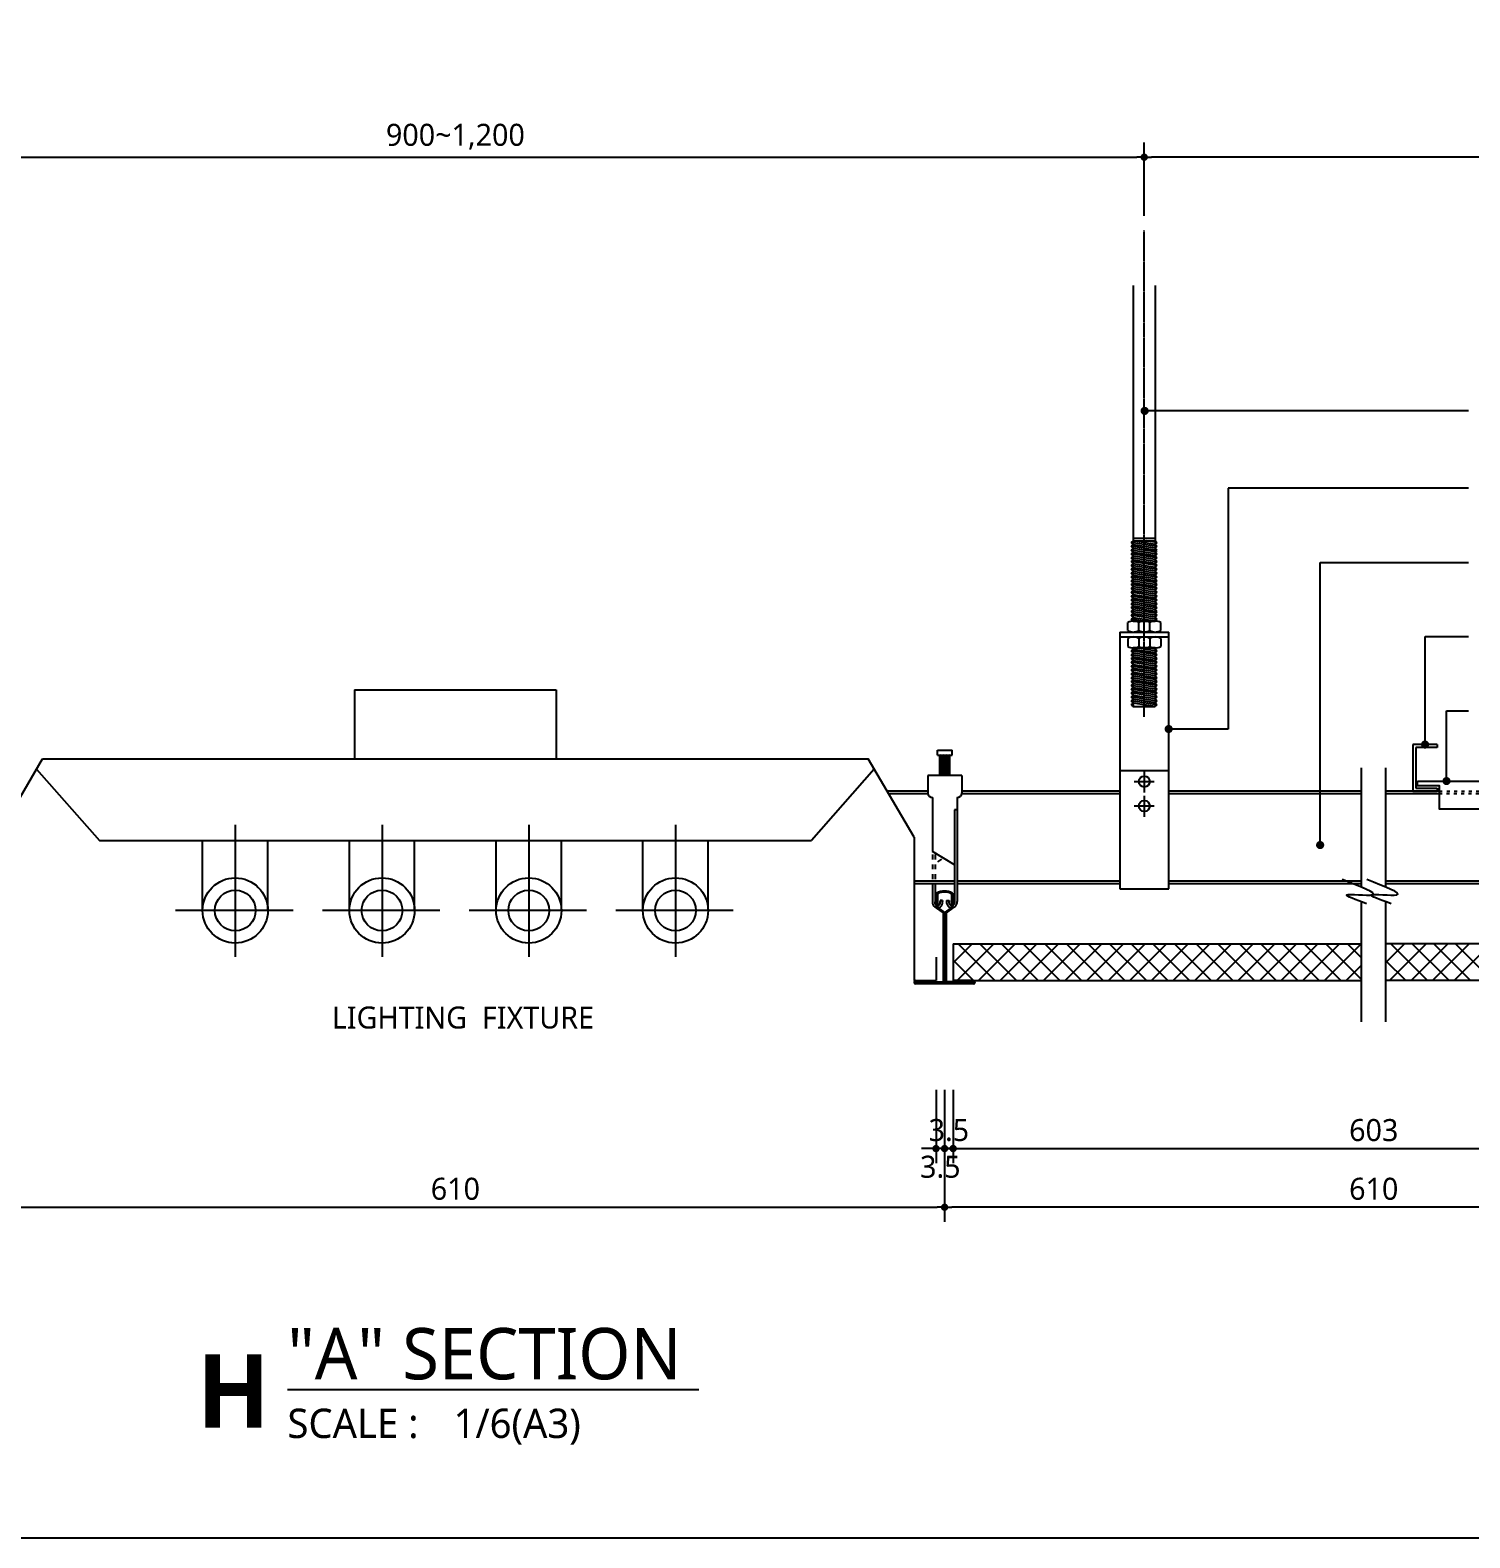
# Model space of a CAD drawing. Header units: millimetres. Extents: x 1394 to 74708, y 590 to 17190.
# Drawn here: x 9793 to 15679, y 630 to 6794 of the extents above; entities that cross this region are included whole.
import ezdxf
from ezdxf.enums import TextEntityAlignment as Align

# ---------------------------------------------------------------- set-up
doc = ezdxf.new("R2010")
doc.units = ezdxf.units.MM
for name, pattern in [('ACAD_ISO03W100', [30, 12, -18]), ('CEN', [62, 60, -1, 0, -1]), ('CENTERX2', [101.6, 63.5, -12.7, 12.7, -12.7])]:
    doc.linetypes.add(name, pattern=pattern)
doc.layers.get('Defpoints').update_dxf_attribs({"color": 152})
for name, color, linetype in [('7', 7, 'Continuous'), ('A-DIM-N', 7, 'Continuous'), ('A-TXT-N', 3, 'Continuous'), ('AA-MKXS', 7, 'Continuous'), ('ANCHOR', 4, 'Continuous'), ('ANGLEMOLDING', 4, 'Continuous'), ('CARRING', 3, 'Continuous'), ('CEN', 1, 'CENTERX2'), ('CT-CLIP', 4, 'Continuous'), ('LIG2', 6, 'Continuous'), ('LIG3', 4, 'Continuous'), ('MINOR2', 2, 'Continuous'), ('MITONE', 6, 'Continuous'), ('MITONE2', 5, 'Continuous'), ('SYM', 7, 'Continuous'), ('T-BAR', 4, 'Continuous'), ('TEXT', 3, 'Continuous')]:
    doc.layers.add(name, color=color, linetype=linetype)
doc.styles.add('NH', font='malgun.ttf')
doc.styles.add('돋움체', font='malgun.ttf')
doc.styles.add('스타일1', font='malgun.ttf')
doc.styles.add('스타일2', font='malgunbd.ttf')
doc.dimstyles.new('DA(N)', dxfattribs={"dimtxt": 3, "dimasz": 1, "dimexe": 2, "dimexo": 2, "dimgap": 1, "dimtad": 1, "dimdec": 0, "dimdsep": 46, "dimlunit": 6, "dimtxsty": 'NH', "dimblk": 'DOT', "dimcen": 2.5, "dimdle": 1.5, "dimclrd": 256, "dimclre": 256, "dimclrt": 3, "dimadec": 0, "dimazin": 0, "dimtfac": 1, "dimtdec": 0, "dimtix": 1, "dimtmove": 2, "dimatfit": 3, "dimfxl": 2, "dimtvp": 1, "dimtolj": 1, "dimtzin": 0, "dimlwd": -1, "dimarcsym": 0})

# ---------------------------------------------------------------- blocks, each defined once
blk = doc.blocks.new('A$C34EC5378')
at = {"layer": 'CT-CLIP'}
blk.add_line((0, 2), (0, 0), dxfattribs=at)
blk = doc.blocks.new('A$C3ADE31FB')
at = {"layer": 'CT-CLIP'}
for p, q in [((4, 64.4), (10, 64.4)), ((4, 62.4), (4, 64.4)), ((4, 62.4), (10, 62.4)), ((5, 53.96), (5, 62.4)), ((9, 60.03), (5, 62.34)), ((9, 60.75), (6.14, 62.4)), ((9, 61.47), (7.39, 62.4)), ((9, 62.19), (8.64, 62.4)), ((9, 53.96), (9, 62.4)), ((10, 62.4), (10, 64.4)), ((9, 59.31), (5, 61.62)), ((9, 58.59), (5, 60.89)), ((9, 57.86), (5, 60.17)), ((9, 57.14), (5, 59.45)), ((9, 56.42), (5, 58.73)), ((9, 55.7), (5, 58.01)), ((9, 54.98), (5, 57.29)), ((9, 54.26), (5, 56.56)), ((8.26, 53.96), (5, 55.84)), ((0, 53.96), (0, 46.96)), ((14, 53.96), (0, 53.96)), ((7.01, 53.96), (5, 55.12)), ((5.76, 53.96), (5, 54.4)), ((14, 53.96), (14, 46.96)), ((2, 44.96), (2, 22.96)), ((12, 44.96), (12, 2.46)), ((11, 39.96), (11, 2.46)), ((12, 39.96), (11, 39.96)), ((11, 17.56), (2, 22.96)), ((2, 21.68), (2, 19.68)), ((3, 21.68), (3, 19.68)), ((2, 17.68), (2, 15.68)), ((2, 13.68), (2, 11.68)), ((3, 17.68), (3, 15.68)), ((3, 13.68), (3, 11.68)), ((2, 9.68), (2, 2.46)), ((3, 9.68), (3, 2.46)), ((6.06, 2.9), (5.06, 2.9)), ((5.06, 2.9), (5.06, 2.46)), ((6.06, 2.9), (6.06, 2.46)), ((6.06, 2.9), (6.06, 2.46)), ((7.76, 2.9), (8.76, 2.9)), ((7.76, 2.9), (7.76, 2.46)), ((7.76, 2.9), (7.76, 2.46)), ((8.76, 2.9), (8.76, 2.46))]:
    blk.add_line(p, q, dxfattribs=at)
for centre, radius, start, end in [((2, 46.96), 2, 180, 270), ((12, 46.96), 2, 270, 0), ((4.03, 2.03), 2.07, 168.11252, 11.88748), ((4.03, 2.06), 1.1, 158.87572, 21.12428), ((9.88, 2.11), 2.15, 170.63513, 9.36487), ((9.88, 2.13), 1.17, 163.56711, 16.43289)]:
    blk.add_arc(centre, radius, start, end, dxfattribs=at)
at = {"layer": 'CT-CLIP', "rotation": 300.9637565323085}
blk.add_blockref('A$C34EC5378', (3.97, 18.74), dxfattribs=at)
blk = doc.blocks.new('A$C645677BD')
at = {"layer": 'T-BAR'}
for p, q in [((9.25, 37.12), (9.25, 31.03)), ((15.75, 37.12), (15.75, 31.06)), ((9.25, 31.03), (11.9, 29.14)), ((9.65, 36.89), (9.65, 31.24)), ((9.65, 31.24), (12.3, 29.36)), ((15.35, 31.27), (12.7, 29.36)), ((15.75, 31.06), (13.1, 29.14)), ((15.35, 36.89), (15.35, 31.27)), ((11.9, 29.14), (11.9, 0.9)), ((12.3, 29.36), (12.3, 0.5)), ((12.7, 29.36), (12.7, 0.5)), ((13.1, 29.14), (13.1, 0.9)), ((0.7, 1.4), (8.8, 1.4)), ((0.7, 1), (8.8, 1)), ((0.7, 0.4), (24.3, 0.4)), ((1.5, 0.9), (11.9, 0.9)), ((1.5, 0.9), (1.5, 0.5)), ((1.5, 0.5), (12.3, 0.5)), ((23.5, 0.5), (12.7, 0.5)), ((23.5, 0.9), (13.1, 0.9)), ((24.3, 1.4), (16.2, 1.4)), ((24.3, 1), (16.2, 1)), ((23.5, 0.9), (23.5, 0.5)), ((24.3, 0), (0.7, 0))]:
    blk.add_line(p, q, dxfattribs=at)
for centre, radius, start, end in [((12.5, 31.53), 6.47, 59.85146, 120.14854), ((12.5, 31.53), 6.07, 62.00155, 117.99845), ((0.7, 0.7), 0.698, 90, 270), ((0.7, 0.7), 0.298, 90, 270), ((8.8, 1.2), 0.2, 270, 90), ((16.2, 1.2), 0.2, 90, 270), ((24.3, 0.7), 0.698, 270, 90), ((24.3, 0.7), 0.298, 270, 90)]:
    blk.add_arc(centre, radius, start, end, dxfattribs=at)
blk = doc.blocks.new('A$C147C7DAB')
at = {"layer": 'MINOR2'}
for p, q in [((10, 19), (0, 19)), ((0, 19), (0, 0)), ((10, 19), (10, 17.8)), ((1.2, 17.8), (1.2, 1.2)), ((10, 17.8), (1.2, 17.8)), ((1.2, 1.2), (10, 1.2)), ((10, 1.2), (10, 0)), ((0, 0), (10, 0))]:
    blk.add_line(p, q, dxfattribs=at)
blk = doc.blocks.new('A$C5213554B')
at = {"layer": 'ANCHOR', "color": 1}
for p, q in [((1.75, 11.16), (1.65, 11.28)), ((1.75, 5.93), (1.65, 5.82)), ((0.15, 3.89), (0, 3.79)), ((1.75, 3.51), (0, 3.79)), ((0.15, 3.63), (0, 3.79)), ((0.15, 3.63), (0, 3.53)), ((1.75, 3.25), (0, 3.53)), ((0.15, 3.37), (0, 3.53)), ((0.15, 3.37), (0, 3.27)), ((1.75, 2.99), (0, 3.27)), ((0.15, 3.11), (0, 3.27)), ((0.15, 3.11), (0, 3.01)), ((0.15, 3.89), (0.05, 4)), ((1.65, 3.66), (0.15, 3.89)), ((1.65, 3.66), (0.15, 3.89)), ((1.65, 3.66), (0.15, 3.89)), ((1.65, 3.66), (0.15, 3.89)), ((1.65, 3.4), (0.15, 3.63)), ((1.65, 3.4), (0.15, 3.63)), ((1.65, 3.14), (0.15, 3.37)), ((1.65, 3.14), (0.15, 3.37)), ((1.65, 2.88), (0.15, 3.11)), ((1.65, 2.88), (0.15, 3.11)), ((1.75, 3.77), (0.4, 3.99)), ((1.65, 3.92), (1.22, 3.99)), ((1.71, 3.99), (1.65, 3.92)), ((1.75, 3.77), (1.65, 3.92)), ((1.75, 3.77), (1.65, 3.66)), ((1.75, 3.51), (1.65, 3.66)), ((1.75, 3.51), (1.65, 3.4)), ((1.75, 3.25), (1.65, 3.4)), ((1.75, 3.25), (1.65, 3.14)), ((1.75, 2.99), (1.65, 3.14)), ((1.75, 2.73), (0, 3.01)), ((0.15, 2.85), (0, 3.01)), ((0.15, 2.85), (0, 2.75)), ((1.75, 2.47), (0, 2.75)), ((0.15, 2.59), (0, 2.75)), ((0.15, 2.59), (0, 2.49)), ((1.75, 2.2), (0, 2.49)), ((0.15, 2.32), (0, 2.49)), ((0.15, 2.32), (0, 2.22)), ((1.75, 1.94), (0, 2.22)), ((0.15, 2.06), (0, 2.22)), ((0.15, 2.06), (0, 1.96)), ((1.65, 2.62), (0.15, 2.85)), ((1.65, 2.62), (0.15, 2.85)), ((1.65, 2.36), (0.15, 2.59)), ((1.65, 2.36), (0.15, 2.59)), ((1.65, 2.36), (0.15, 2.59)), ((1.65, 2.36), (0.15, 2.59)), ((1.65, 2.09), (0.15, 2.32)), ((1.65, 2.09), (0.15, 2.32)), ((1.65, 1.83), (0.15, 2.06)), ((1.65, 1.83), (0.15, 2.06)), ((1.75, 2.99), (1.65, 2.88)), ((1.75, 2.73), (1.65, 2.88)), ((1.75, 2.73), (1.65, 2.62)), ((1.75, 2.47), (1.65, 2.62)), ((1.75, 2.47), (1.65, 2.36)), ((1.75, 2.2), (1.65, 2.36)), ((1.75, 2.2), (1.65, 2.09)), ((1.75, 1.94), (1.65, 2.09)), ((1.75, 1.68), (0, 1.96)), ((0.15, 1.8), (0, 1.96)), ((0.15, 1.8), (0, 1.7)), ((1.75, 1.42), (0, 1.7)), ((0.15, 1.54), (0, 1.7)), ((0.15, 1.54), (0, 1.44)), ((1.75, 1.16), (0, 1.44)), ((0.15, 1.28), (0, 1.44)), ((0.15, 1.28), (0, 1.18)), ((0.15, 1.02), (0, 1.18)), ((1.75, 0.9), (0, 1.18)), ((1.65, 1.57), (0.15, 1.8)), ((1.65, 1.57), (0.15, 1.8)), ((1.65, 1.31), (0.15, 1.54)), ((1.65, 1.31), (0.15, 1.54)), ((1.65, 1.05), (0.15, 1.28)), ((1.65, 1.05), (0.15, 1.28)), ((1.65, 1.05), (0.15, 1.28)), ((1.65, 1.05), (0.15, 1.28)), ((1.75, 1.94), (1.65, 1.83)), ((1.75, 1.68), (1.65, 1.83)), ((1.75, 1.68), (1.65, 1.57)), ((1.75, 1.42), (1.65, 1.57)), ((1.75, 1.42), (1.65, 1.31)), ((1.75, 1.16), (1.65, 1.31)), ((1.75, 1.16), (1.65, 1.05)), ((1.75, 0.9), (1.65, 1.05)), ((0.15, 1.02), (0, 0.92)), ((0.15, 0.76), (0, 0.92)), ((1.75, 0.64), (0, 0.92)), ((0.15, 0.76), (0, 0.65)), ((0.15, 0.49), (0, 0.65)), ((1.75, 0.37), (0, 0.65)), ((0.15, 0.49), (0, 0.39)), ((0.15, 0.23), (0, 0.39)), ((1.75, 0.11), (0, 0.39)), ((0.15, 0.23), (0, 0.13)), ((0.12, 0), (0, 0.13)), ((1.65, 0.79), (0.15, 1.02)), ((1.65, 0.79), (0.15, 1.02)), ((1.65, 0.52), (0.15, 0.76)), ((1.65, 0.52), (0.15, 0.76)), ((1.65, 0.26), (0.15, 0.49)), ((1.65, 0.26), (0.15, 0.49)), ((1.65, 0), (0.15, 0.23)), ((1.65, 0), (0.15, 0.23)), ((1.75, 0.9), (1.65, 0.79)), ((1.75, 0.64), (1.65, 0.79)), ((1.75, 0.64), (1.65, 0.52)), ((1.75, 0.37), (1.65, 0.52)), ((1.75, 0.37), (1.65, 0.26)), ((1.75, 0.11), (1.65, 0.26)), ((1.75, 0.11), (1.65, 0)), ((0.12, 0), (1.65, 0))]:
    blk.add_line(p, q, dxfattribs=at)
at = {"layer": 'ANCHOR'}
for p, q in [((1.65, 5.82), (0.15, 5.82)), ((0.15, 5.82), (1.65, 5.82)), ((1.65, 3.99), (0.15, 3.99)), ((0.15, 3.99), (1.65, 3.99)), ((0.15, 0), (1.65, 0))]:
    blk.add_line(p, q, dxfattribs=at)
at = {"layer": 'ANGLEMOLDING', "color": 1}
for p, q in [((0.15, 11.28), (0, 11.18)), ((1.75, 10.9), (0, 11.18)), ((0.15, 11.02), (0, 11.18)), ((0.15, 11.02), (0, 10.92)), ((1.75, 10.64), (0, 10.92)), ((0.15, 10.76), (0, 10.92)), ((0.15, 10.76), (0, 10.66)), ((1.75, 10.38), (0, 10.66)), ((0.15, 10.5), (0, 10.66)), ((0.15, 10.5), (0, 10.4)), ((1.75, 10.12), (0, 10.4)), ((0.15, 10.24), (0, 10.4)), ((0.15, 11.28), (1.65, 11.28)), ((1.65, 11.05), (0.15, 11.28)), ((1.65, 11.05), (0.15, 11.28)), ((1.65, 10.79), (0.15, 11.02)), ((1.65, 10.79), (0.15, 11.02)), ((1.65, 10.53), (0.15, 10.76)), ((1.65, 10.53), (0.15, 10.76)), ((1.65, 10.27), (0.15, 10.5)), ((1.65, 10.27), (0.15, 10.5)), ((1.74, 11.17), (1.03, 11.28)), ((1.75, 11.16), (1.65, 11.05)), ((1.75, 10.9), (1.65, 11.05)), ((1.75, 10.9), (1.65, 10.79)), ((1.75, 10.64), (1.65, 10.79)), ((1.75, 10.64), (1.65, 10.53)), ((1.75, 10.38), (1.65, 10.53)), ((1.75, 10.38), (1.65, 10.27)), ((0.15, 10.24), (0, 10.14)), ((1.75, 9.86), (0, 10.14)), ((0.15, 9.98), (0, 10.14)), ((0.15, 9.98), (0, 9.88)), ((1.75, 9.6), (0, 9.88)), ((0.15, 9.72), (0, 9.88)), ((0.15, 9.72), (0, 9.61)), ((1.75, 9.33), (0, 9.61)), ((0.15, 9.45), (0, 9.61)), ((0.15, 9.45), (0, 9.35)), ((1.75, 9.07), (0, 9.35)), ((0.15, 9.19), (0, 9.35)), ((1.65, 10.01), (0.15, 10.24)), ((1.65, 10.01), (0.15, 10.24)), ((1.65, 9.75), (0.15, 9.98)), ((1.65, 9.75), (0.15, 9.98)), ((1.65, 9.75), (0.15, 9.98)), ((1.65, 9.75), (0.15, 9.98)), ((1.65, 9.48), (0.15, 9.72)), ((1.65, 9.48), (0.15, 9.72)), ((1.65, 9.22), (0.15, 9.45)), ((1.65, 9.22), (0.15, 9.45)), ((1.75, 10.12), (1.65, 10.27)), ((1.75, 10.12), (1.65, 10.01)), ((1.75, 9.86), (1.65, 10.01)), ((1.75, 9.86), (1.65, 9.75)), ((1.75, 9.6), (1.65, 9.75)), ((1.75, 9.6), (1.65, 9.48)), ((1.75, 9.33), (1.65, 9.48)), ((1.75, 9.33), (1.65, 9.22)), ((0.15, 9.19), (0, 9.09)), ((1.75, 8.81), (0, 9.09)), ((0.15, 8.93), (0, 9.09)), ((0.15, 8.93), (0, 8.83)), ((1.75, 8.55), (0, 8.83)), ((0.15, 8.67), (0, 8.83)), ((0.15, 8.67), (0, 8.57)), ((1.75, 8.29), (0, 8.57)), ((0.15, 8.41), (0, 8.57)), ((0.15, 8.41), (0, 8.31)), ((1.75, 8.03), (0, 8.31)), ((0.15, 8.15), (0, 8.31)), ((1.65, 8.96), (0.15, 9.19)), ((1.65, 8.96), (0.15, 9.19)), ((1.65, 8.7), (0.15, 8.93)), ((1.65, 8.7), (0.15, 8.93)), ((1.65, 8.44), (0.15, 8.67)), ((1.65, 8.44), (0.15, 8.67)), ((1.65, 8.44), (0.15, 8.67)), ((1.65, 8.44), (0.15, 8.67)), ((1.65, 8.18), (0.15, 8.41)), ((1.65, 8.18), (0.15, 8.41)), ((1.75, 9.07), (1.65, 9.22)), ((1.75, 9.07), (1.65, 8.96)), ((1.75, 8.81), (1.65, 8.96)), ((1.75, 8.81), (1.65, 8.7)), ((1.75, 8.55), (1.65, 8.7)), ((1.75, 8.55), (1.65, 8.44)), ((1.75, 8.29), (1.65, 8.44)), ((1.75, 8.29), (1.65, 8.18)), ((0.15, 8.15), (0, 8.05)), ((0.15, 7.88), (0, 8.05)), ((1.75, 7.76), (0, 8.05)), ((0.15, 7.88), (0, 7.78)), ((1.75, 7.5), (0, 7.78)), ((0.15, 7.62), (0, 7.78)), ((0.15, 7.62), (0, 7.52)), ((1.75, 7.24), (0, 7.52)), ((0.15, 7.36), (0, 7.52)), ((0.15, 7.36), (0, 7.26)), ((1.75, 6.98), (0, 7.26)), ((0.15, 7.1), (0, 7.26)), ((1.65, 7.92), (0.15, 8.15)), ((1.65, 7.92), (0.15, 8.15)), ((1.65, 7.65), (0.15, 7.88)), ((1.65, 7.65), (0.15, 7.88)), ((1.65, 7.39), (0.15, 7.62)), ((1.65, 7.39), (0.15, 7.62)), ((1.65, 7.13), (0.15, 7.36)), ((1.65, 7.13), (0.15, 7.36)), ((1.65, 7.13), (0.15, 7.36)), ((1.65, 7.13), (0.15, 7.36)), ((1.75, 8.03), (1.65, 8.18)), ((1.75, 8.03), (1.65, 7.92)), ((1.75, 7.76), (1.65, 7.92)), ((1.75, 7.76), (1.65, 7.65)), ((1.75, 7.5), (1.65, 7.65)), ((1.75, 7.5), (1.65, 7.39)), ((1.75, 7.24), (1.65, 7.39)), ((1.75, 7.24), (1.65, 7.13)), ((0.15, 7.1), (0, 7)), ((1.75, 6.72), (0, 7)), ((0.15, 6.84), (0, 7)), ((0.15, 6.84), (0, 6.74)), ((1.75, 6.46), (0, 6.74)), ((0.15, 6.58), (0, 6.74)), ((0.15, 6.58), (0, 6.48)), ((1.75, 6.2), (0, 6.48)), ((0.15, 6.32), (0, 6.48)), ((0.15, 6.32), (0, 6.22)), ((1.75, 5.93), (0, 6.22)), ((0.15, 6.05), (0, 6.22)), ((1.65, 6.87), (0.15, 7.1)), ((1.65, 6.87), (0.15, 7.1)), ((1.65, 6.61), (0.15, 6.84)), ((1.65, 6.61), (0.15, 6.84)), ((1.65, 6.35), (0.15, 6.58)), ((1.65, 6.35), (0.15, 6.58)), ((1.65, 6.09), (0.15, 6.32)), ((1.65, 6.09), (0.15, 6.32)), ((1.75, 6.98), (1.65, 7.13)), ((1.75, 6.98), (1.65, 6.87)), ((1.75, 6.72), (1.65, 6.87)), ((1.75, 6.72), (1.65, 6.61)), ((1.75, 6.46), (1.65, 6.61)), ((1.75, 6.46), (1.65, 6.35)), ((1.75, 6.2), (1.65, 6.35)), ((1.75, 6.2), (1.65, 6.09)), ((0.15, 6.05), (0, 5.95)), ((0.12, 5.82), (0, 5.95)), ((0.81, 5.82), (0, 5.95)), ((1.65, 5.82), (0.15, 6.05)), ((1.75, 5.93), (1.65, 6.09))]:
    blk.add_line(p, q, dxfattribs=at)
blk = doc.blocks.new('_DOT')
at = {"color": 0, "linetype": 'ByBlock'}
blk.add_line((-0.5, 0), (-1, 0), dxfattribs=at)
at = {"color": 0, "linetype": 'ByBlock', "const_width": 0.5}
blk.add_lwpolyline([(-0.25, 0, 1), (0.25, 0, 1)], format="xyb", close=True, dxfattribs=at)
blk = doc.blocks.new('*D21')
at = {"layer": 'A-DIM-N', "lineweight": -2, "transparency": 16777216}
for p, q in [((8714.9, 6034.9), (8714.9, 6334.9)), ((14347.4, 6034.9), (14347.4, 6334.9))]:
    blk.add_line(p, q, dxfattribs=at)
at = {"layer": 'A-DIM-N', "transparency": 16777216}
blk.add_line((8744.9, 6274.9), (14317.4, 6274.9), dxfattribs=at)
at = {"layer": 'Defpoints', "color": 0, "transparency": 16777216}
for p in [(14347.4, 6274.9), (8714.9, 5974.9), (14347.4, 5974.9)]:
    blk.add_point(p, dxfattribs=at)
at = {"layer": 'A-DIM-N', "transparency": 16777216, "xscale": 30, "yscale": 30, "zscale": 30, "rotation": 180}
blk.add_blockref('_DOT', (8714.9, 6274.9), dxfattribs=at)
at = {"layer": 'A-DIM-N', "transparency": 16777216, "xscale": 30, "yscale": 30, "zscale": 30}
blk.add_blockref('_DOT', (14347.4, 6274.9), dxfattribs=at)
at = {"layer": 'A-DIM-N', "color": 3, "transparency": 16777216, "insert": (11531.2, 6358.4), "char_height": 90, "attachment_point": 5, "style": '돋움체'}
blk.add_mtext('\\A1;900~1,200', dxfattribs=at)
blk = doc.blocks.new('*D22')
at = {"layer": 'A-DIM-N', "lineweight": -2, "transparency": 16777216}
for p, q in [((14347.4, 6034.9), (14347.4, 6334.9)), ((19165.3, 6034.9), (19165.3, 6334.9))]:
    blk.add_line(p, q, dxfattribs=at)
at = {"layer": 'A-DIM-N', "transparency": 16777216}
blk.add_line((19135.3, 6274.9), (14377.4, 6274.9), dxfattribs=at)
at = {"layer": 'Defpoints', "color": 0, "transparency": 16777216}
for p in [(14347.4, 6274.9), (14347.4, 5974.9), (19165.3, 5974.9)]:
    blk.add_point(p, dxfattribs=at)
at = {"layer": 'A-DIM-N', "transparency": 16777216, "xscale": 30, "yscale": 30, "zscale": 30, "rotation": 180}
blk.add_blockref('_DOT', (14347.4, 6274.9), dxfattribs=at)
at = {"layer": 'A-DIM-N', "transparency": 16777216, "xscale": 30, "yscale": 30, "zscale": 30}
blk.add_blockref('_DOT', (19165.3, 6274.9), dxfattribs=at)
at = {"layer": 'A-DIM-N', "color": 3, "transparency": 16777216, "insert": (16756.4, 6358.4), "char_height": 90, "attachment_point": 5, "style": '돋움체'}
blk.add_mtext('\\A1;900~1,200', dxfattribs=at)
blk = doc.blocks.new('*D31')
at = {"layer": 'A-DIM-N', "lineweight": -2, "transparency": 16777216}
for p, q in [((13566.2, 2461.6), (13566.2, 2161.6)), ((17005.4, 2461.6), (17005.4, 2161.6))]:
    blk.add_line(p, q, dxfattribs=at)
at = {"layer": 'A-DIM-N', "transparency": 16777216}
blk.add_line((13596.2, 2221.6), (16975.4, 2221.6), dxfattribs=at)
at = {"layer": 'Defpoints', "color": 0, "transparency": 16777216}
for p in [(13566.2, 2521.6), (17005.4, 2521.6), (17005.4, 2221.6)]:
    blk.add_point(p, dxfattribs=at)
at = {"layer": 'A-DIM-N', "transparency": 16777216, "xscale": 30, "yscale": 30, "zscale": 30, "rotation": 180}
blk.add_blockref('_DOT', (13566.2, 2221.6), dxfattribs=at)
at = {"layer": 'A-DIM-N', "transparency": 16777216, "xscale": 30, "yscale": 30, "zscale": 30}
blk.add_blockref('_DOT', (17005.4, 2221.6), dxfattribs=at)
at = {"layer": 'A-DIM-N', "color": 3, "transparency": 16777216, "insert": (15285.8, 2296.6), "char_height": 90, "attachment_point": 5, "style": '돋움체'}
blk.add_mtext('\\A1;603', dxfattribs=at)
blk = doc.blocks.new('*D35')
at = {"layer": 'A-DIM-N', "lineweight": -2, "transparency": 16777216}
for p, q in [((13496.2, 2461.6), (13496.2, 2161.6)), ((13531.2, 2461.6), (13531.2, 2161.6))]:
    blk.add_line(p, q, dxfattribs=at)
at = {"layer": 'A-DIM-N', "transparency": 16777216}
for p, q in [((13466.2, 2221.6), (13436.2, 2221.6)), ((13531.2, 2221.6), (13496.2, 2221.6)), ((13561.2, 2221.6), (13591.2, 2221.6))]:
    blk.add_line(p, q, dxfattribs=at)
at = {"layer": 'Defpoints', "color": 0, "transparency": 16777216}
for p in [(13496.2, 2521.6), (13531.2, 2521.6), (13496.2, 2221.6)]:
    blk.add_point(p, dxfattribs=at)
at = {"layer": 'A-DIM-N', "transparency": 16777216, "xscale": 30, "yscale": 30, "zscale": 30}
blk.add_blockref('_DOT', (13496.2, 2221.6), dxfattribs=at)
at = {"layer": 'A-DIM-N', "transparency": 16777216, "xscale": 30, "yscale": 30, "zscale": 30, "rotation": 180}
blk.add_blockref('_DOT', (13531.2, 2221.6), dxfattribs=at)
at = {"layer": 'A-DIM-N', "color": 3, "transparency": 16777216, "insert": (13513.7, 2146.5), "char_height": 90, "attachment_point": 5, "style": '돋움체'}
blk.add_mtext('\\A1;3.5', dxfattribs=at)
blk = doc.blocks.new('*D36')
at = {"layer": 'A-DIM-N', "lineweight": -2, "transparency": 16777216}
for p, q in [((13531.2, 2461.6), (13531.2, 2161.6)), ((13566.2, 2461.6), (13566.2, 2161.6))]:
    blk.add_line(p, q, dxfattribs=at)
at = {"layer": 'A-DIM-N', "transparency": 16777216}
for p, q in [((13501.2, 2221.6), (13471.2, 2221.6)), ((13566.2, 2221.6), (13531.2, 2221.6)), ((13596.2, 2221.6), (13626.2, 2221.6))]:
    blk.add_line(p, q, dxfattribs=at)
at = {"layer": 'Defpoints', "color": 0, "transparency": 16777216}
for p in [(13531.2, 2521.6), (13566.2, 2521.6), (13531.2, 2221.6)]:
    blk.add_point(p, dxfattribs=at)
at = {"layer": 'A-DIM-N', "transparency": 16777216, "xscale": 30, "yscale": 30, "zscale": 30}
blk.add_blockref('_DOT', (13531.2, 2221.6), dxfattribs=at)
at = {"layer": 'A-DIM-N', "transparency": 16777216, "xscale": 30, "yscale": 30, "zscale": 30, "rotation": 180}
blk.add_blockref('_DOT', (13566.2, 2221.6), dxfattribs=at)
at = {"layer": 'A-DIM-N', "color": 3, "transparency": 16777216, "insert": (13548.7, 2296.6), "char_height": 90, "attachment_point": 5, "style": '돋움체'}
blk.add_mtext('\\A1;3.5', dxfattribs=at)
blk = doc.blocks.new('*D38')
at = {"layer": 'A-DIM-N', "lineweight": -2, "transparency": 16777216}
for p, q in [((9531.2, 2461.6), (9531.2, 1921.6)), ((13531.2, 2461.6), (13531.2, 1921.6))]:
    blk.add_line(p, q, dxfattribs=at)
at = {"layer": 'A-DIM-N', "transparency": 16777216}
blk.add_line((9561.2, 1981.6), (13501.2, 1981.6), dxfattribs=at)
at = {"layer": 'Defpoints', "color": 0, "transparency": 16777216}
for p in [(9531.2, 2521.6), (13531.2, 2521.6), (13531.2, 1981.6)]:
    blk.add_point(p, dxfattribs=at)
at = {"layer": 'A-DIM-N', "transparency": 16777216, "xscale": 30, "yscale": 30, "zscale": 30, "rotation": 180}
blk.add_blockref('_DOT', (9531.2, 1981.6), dxfattribs=at)
at = {"layer": 'A-DIM-N', "transparency": 16777216, "xscale": 30, "yscale": 30, "zscale": 30}
blk.add_blockref('_DOT', (13531.2, 1981.6), dxfattribs=at)
at = {"layer": 'A-DIM-N', "color": 3, "transparency": 16777216, "insert": (11531.2, 2056.6), "char_height": 90, "attachment_point": 5, "style": '돋움체'}
blk.add_mtext('\\A1;610', dxfattribs=at)
blk = doc.blocks.new('*D39')
at = {"layer": 'A-DIM-N', "lineweight": -2, "transparency": 16777216}
for p, q in [((13531.2, 2461.6), (13531.2, 1921.6)), ((17040.4, 2461.6), (17040.4, 1921.6))]:
    blk.add_line(p, q, dxfattribs=at)
at = {"layer": 'A-DIM-N', "transparency": 16777216}
blk.add_line((17010.4, 1981.6), (13561.2, 1981.6), dxfattribs=at)
at = {"layer": 'Defpoints', "color": 0, "transparency": 16777216}
for p in [(13531.2, 2521.6), (17040.4, 2521.6), (13531.2, 1981.6)]:
    blk.add_point(p, dxfattribs=at)
at = {"layer": 'A-DIM-N', "transparency": 16777216, "xscale": 30, "yscale": 30, "zscale": 30, "rotation": 180}
blk.add_blockref('_DOT', (13531.2, 1981.6), dxfattribs=at)
at = {"layer": 'A-DIM-N', "transparency": 16777216, "xscale": 30, "yscale": 30, "zscale": 30}
blk.add_blockref('_DOT', (17040.4, 1981.6), dxfattribs=at)
at = {"layer": 'A-DIM-N', "color": 3, "transparency": 16777216, "insert": (15285.8, 2056.6), "char_height": 90, "attachment_point": 5, "style": '돋움체'}
blk.add_mtext('\\A1;610', dxfattribs=at)
blk = doc.blocks.new('dwgtitle')
at = {"layer": 'SYM', "color": 3, "style": '스타일1'}
blk.add_text('SCALE :', height=4, dxfattribs=at).set_placement((12.25, -1.4))
for tag, p, height in [('%%UTITLE', (12.25, 6.59), 7), ('1/100', (34.89, -1.4), 4)]:
    blk.add_attdef(tag, p, '', height=height, dxfattribs=at)
at = {"layer": 'SYM', "color": 6, "style": '스타일2'}
blk.add_attdef('A', text='', height=10, dxfattribs=at).set_placement((4.89, 5), align=Align.MIDDLE)

msp = doc.modelspace()

# ---------------------------------------------------------------- linework, layer by layer
for p, q in [((15235.8, 3290.31), (15235.8, 3778.81)), ((15335.8, 3290.31), (15335.8, 3778.81)), ((15235.8, 2739.62), (15235.8, 3230.25)), ((15335.8, 2739.62), (15335.8, 3230.25))]:
    msp.add_line(p, q)
for points in [[(15256.7, 3222.7), (15175.47, 3259.04), (15279.55, 3258.89), (15157.35, 3321.65)], [(15356.7, 3222.7), (15275.47, 3259.04), (15379.55, 3258.89), (15257.35, 3321.65)]]:
    msp.add_spline(points, degree=3)
at = {"layer": '7', "color": 4}
msp.add_lwpolyline([(15464.98, 3724.2), (15755.16, 3724.2), (15755.16, 3780.19), (15775.16, 3780.19), (15775.16, 3609.81), (15554.21, 3609.81), (15554.21, 3704.2), (15464.98, 3704.2)], close=True, dxfattribs=at)
at = {"layer": 'AA-MKXS'}
for p, q in [((15673.67, 5237.76), (14349.19, 5237.76)), ((14690.55, 4921.55), (14690.55, 3936.93)), ((15673.67, 4921.55), (14690.55, 4921.55)), ((15066.71, 3462.58), (15066.71, 4617.69)), ((15066.71, 4617.69), (15673.67, 4617.69)), ((15495.56, 4314.85), (15673.67, 4314.85)), ((15495.56, 3873.51), (15495.56, 4314.85)), ((15583.29, 3724.24), (15583.29, 4012.01)), ((15583.29, 4012.01), (15673.67, 4012.01)), ((14690.55, 3936.93), (14447.44, 3936.93))]:
    msp.add_line(p, q, dxfattribs=at)
at = {"layer": 'AA-MKXS', "const_width": 16.67}
for points in [[(14357.52, 5237.76, -1), (14340.86, 5237.76, -1)], [(14455.77, 3936.93, -1), (14439.11, 3936.93, -1)], [(15503.89, 3873.51, -1), (15487.22, 3873.51, -1)], [(15591.62, 3724.24, -1), (15574.96, 3724.24, -1)], [(15075.04, 3462.58, -1), (15058.38, 3462.58, -1)]]:
    msp.add_lwpolyline(points, format="xyb", close=True, dxfattribs=at)
at = {"layer": 'ANCHOR'}
for p, q in [((14302.44, 5750.17), (14302.44, 4378.51)), ((14392.44, 5750.17), (14392.44, 4378.51)), ((14302.44, 4716.84), (14392.44, 4716.84)), ((14302.44, 4378.51), (14392.44, 4378.51)), ((14324.94, 4333.51), (14324.94, 4378.51)), ((14369.94, 4333.51), (14369.94, 4378.51)), ((14247.44, 4333.51), (14447.44, 4333.51)), ((14247.44, 4333.51), (14247.44, 3283.51)), ((14279.94, 4339.76), (14279.94, 4372.27)), ((14414.94, 4339.76), (14414.94, 4372.27)), ((14447.44, 3283.51), (14447.44, 4333.51)), ((14247.44, 4313.51), (14447.44, 4313.51)), ((14279.94, 4307.27), (14279.94, 4274.76)), ((14302.44, 4268.51), (14302.44, 4029.09)), ((14302.44, 4268.51), (14392.44, 4268.51)), ((14324.94, 4313.51), (14324.94, 4268.51)), ((14369.94, 4313.51), (14369.94, 4268.51)), ((14392.44, 4268.51), (14392.44, 4029.09)), ((14414.94, 4307.27), (14414.94, 4274.76)), ((14302.44, 4029.09), (14392.44, 4029.09)), ((14247.44, 3767.19), (14447.44, 3767.19)), ((14347.44, 3763.4), (14347.44, 3677.73)), ((14306.78, 3722.27), (14387.69, 3722.27)), ((14347.44, 3663.4), (14347.44, 3577.73)), ((14306.78, 3622.27), (14387.69, 3622.27)), ((14247.44, 3283.51), (14447.44, 3283.51))]:
    msp.add_line(p, q, dxfattribs=at)
for centre in [(14347.44, 3722.27), (14347.44, 3622.27)]:
    msp.add_circle(centre, 22.5, dxfattribs=at)
for centre, start, end in [((14302.44, 4334.86), 58.973414, 121.026586), ((14347.44, 4334.86), 58.973414, 121.026586), ((14392.44, 4334.86), 58.973414, 121.026586), ((14302.44, 4377.17), 238.973414, 301.026586), ((14347.44, 4377.17), 238.973414, 301.026586), ((14392.44, 4377.17), 238.973414, 301.026586), ((14302.44, 4269.86), 58.973414, 121.026586), ((14302.44, 4312.17), 238.973414, 301.026586), ((14347.44, 4269.86), 58.973414, 121.026586), ((14347.44, 4312.17), 238.973414, 301.026586), ((14392.44, 4269.86), 58.973414, 121.026586), ((14392.44, 4312.17), 238.973414, 301.026586)]:
    msp.add_arc(centre, 43.65, start, end, dxfattribs=at)
at = {"layer": 'CARRING'}
for p, q in [((13462.09, 3683.51), (13295.85, 3683.51)), ((13462.68, 3671.51), (13302.85, 3671.51)), ((14247.44, 3671.51), (13601.49, 3671.51)), ((14247.44, 3683.51), (13602.09, 3683.51)), ((15235.8, 3683.51), (14447.44, 3683.51)), ((15235.8, 3671.51), (14447.44, 3671.51)), ((15554.21, 3683.51), (15335.8, 3683.51)), ((15554.21, 3671.51), (15335.8, 3671.51)), ((13572.09, 3315.51), (13406.16, 3315.51)), ((13572.09, 3303.51), (13406.16, 3303.51)), ((14247.44, 3315.51), (13582.09, 3315.51)), ((14247.44, 3303.51), (13582.09, 3303.51)), ((15235.8, 3315.51), (14447.44, 3315.51)), ((15235.8, 3303.51), (14447.44, 3303.51)), ((17081.38, 3315.51), (15335.8, 3315.51)), ((17081.38, 3303.51), (15335.8, 3303.51))]:
    msp.add_line(p, q, dxfattribs=at)
at = {"layer": 'CEN', "linetype": 'CEN'}
msp.add_line((14347.44, 3986.56), (14347.44, 5974.86), dxfattribs=at)
at = {"layer": 'Defpoints'}
msp.add_lwpolyline([(22005, 17190), (1395, 17190), (1395, 630), (22005, 630)], close=True, dxfattribs=at)
at = {"layer": 'LIG2', "color": 3}
for p, q in [((9818.77, 3773.1), (10075.82, 3480.67)), ((13243.55, 3773.1), (12986.5, 3480.67)), ((10075.82, 3480.67), (12986.5, 3480.67)), ((10497.82, 3195.19), (10497.82, 3480.67)), ((10764.49, 3195.19), (10764.49, 3480.67)), ((11097.82, 3195.19), (11097.82, 3480.67)), ((11364.49, 3195.19), (11364.49, 3480.67)), ((11697.82, 3195.19), (11697.82, 3480.67)), ((11964.49, 3195.19), (11964.49, 3480.67)), ((12297.82, 3195.19), (12297.82, 3480.67)), ((12564.49, 3195.19), (12564.49, 3480.67))]:
    msp.add_line(p, q, dxfattribs=at)
at = {"layer": 'LIG2', "color": 1}
for p, q in [((10631.16, 3544.75), (10631.16, 3005.93)), ((11231.16, 3544.75), (11231.16, 3005.93)), ((11831.16, 3544.75), (11831.16, 3005.93)), ((12431.16, 3544.75), (12431.16, 3005.93)), ((10867.27, 3195.19), (10387.28, 3195.19)), ((11467.27, 3195.19), (10987.28, 3195.19)), ((12067.27, 3195.19), (11587.28, 3195.19)), ((12667.27, 3195.19), (12187.28, 3195.19))]:
    msp.add_line(p, q, dxfattribs=at)
at = {"layer": 'LIG2', "color": 3}
for centre, radius in [((10631.16, 3195.19), 133.33), ((10631.16, 3195.19), 83.33), ((11231.16, 3195.19), 133.33), ((11231.16, 3195.19), 83.33), ((11831.16, 3195.19), 133.33), ((11831.16, 3195.19), 83.33), ((12431.16, 3195.19), 133.33), ((12431.16, 3195.19), 83.33)]:
    msp.add_circle(centre, radius, dxfattribs=at)
at = {"layer": 'LIG3'}
for p, q in [((11118.66, 4097.15), (11118.66, 3814.87)), ((11118.66, 4097.15), (11943.66, 4097.15)), ((11943.66, 4097.15), (11943.66, 3814.87)), ((9656.16, 3494.57), (9843.16, 3814.87)), ((9843.16, 3814.87), (13219.16, 3814.87)), ((13406.16, 3494.57), (13219.16, 3814.87)), ((13406.16, 3494.57), (13406.16, 2908.51)), ((13496.16, 3003.51), (13496.16, 2908.51)), ((13406.16, 2908.51), (13496.16, 2908.51))]:
    msp.add_line(p, q, dxfattribs=at)
at = {"layer": 'MITONE'}
for p, q in [((13566.16, 3058.51), (13566.16, 2908.51)), ((13566.16, 3058.51), (15235.8, 3058.51)), ((17005.45, 3058.51), (15335.8, 3058.51)), ((13566.16, 2908.51), (15235.8, 2908.51)), ((17005.45, 2908.51), (15335.8, 2908.51))]:
    msp.add_line(p, q, dxfattribs=at)
at = {"layer": 'MITONE2', "color": 1, "linetype": 'ACAD_ISO03W100'}
for p, q in [((15554.21, 3683.51), (15775.16, 3683.51)), ((15775.16, 3671.51), (15554.21, 3671.51))]:
    msp.add_line(p, q, dxfattribs=at)
at = {"layer": 'MITONE2'}
for p, q in [((13566.16, 2981.04), (13643.63, 3058.51)), ((13582.02, 2908.51), (13732.02, 3058.51)), ((13737.32, 2908.51), (13587.32, 3058.51)), ((13670.41, 2908.51), (13820.41, 3058.51)), ((13825.71, 2908.51), (13675.71, 3058.51)), ((13758.79, 2908.51), (13908.79, 3058.51)), ((13914.1, 2908.51), (13764.1, 3058.51)), ((13847.18, 2908.51), (13997.18, 3058.51)), ((14002.49, 2908.51), (13852.49, 3058.51)), ((13935.57, 2908.51), (14085.57, 3058.51)), ((14090.88, 2908.51), (13940.88, 3058.51)), ((14023.96, 2908.51), (14173.96, 3058.51)), ((14179.27, 2908.51), (14029.27, 3058.51)), ((14112.35, 2908.51), (14262.35, 3058.51)), ((14267.65, 2908.51), (14117.65, 3058.51)), ((14200.74, 2908.51), (14350.74, 3058.51)), ((14356.04, 2908.51), (14206.04, 3058.51)), ((14289.12, 2908.51), (14439.12, 3058.51)), ((14444.43, 2908.51), (14294.43, 3058.51)), ((14377.51, 2908.51), (14527.51, 3058.51)), ((14532.82, 2908.51), (14382.82, 3058.51)), ((14465.9, 2908.51), (14615.9, 3058.51)), ((14621.21, 2908.51), (14471.21, 3058.51)), ((14554.29, 2908.51), (14704.29, 3058.51)), ((14709.6, 2908.51), (14559.6, 3058.51)), ((14642.68, 2908.51), (14792.68, 3058.51)), ((14797.98, 2908.51), (14647.98, 3058.51)), ((14731.07, 2908.51), (14881.07, 3058.51)), ((14886.37, 2908.51), (14736.37, 3058.51)), ((14819.45, 2908.51), (14969.45, 3058.51)), ((14974.76, 2908.51), (14824.76, 3058.51)), ((14907.84, 2908.51), (15057.84, 3058.51)), ((15063.15, 2908.51), (14913.15, 3058.51)), ((14996.23, 2908.51), (15146.23, 3058.51)), ((15151.54, 2908.51), (15001.54, 3058.51)), ((15084.62, 2908.51), (15234.62, 3058.51)), ((15235.8, 2912.64), (15089.93, 3058.51)), ((15235.8, 3001.03), (15178.31, 3058.51)), ((15335.8, 2982.92), (15411.4, 3058.51)), ((15349.78, 2908.51), (15499.78, 3058.51)), ((15505.09, 2908.51), (15355.09, 3058.51)), ((15438.17, 2908.51), (15588.17, 3058.51)), ((15593.48, 2908.51), (15443.48, 3058.51)), ((15526.56, 2908.51), (15676.56, 3058.51)), ((15681.87, 2908.51), (15531.87, 3058.51)), ((15614.95, 2908.51), (15764.95, 3058.51)), ((15770.26, 2908.51), (15620.26, 3058.51)), ((13648.94, 2908.51), (13566.16, 2991.29)), ((15173.01, 2908.51), (15235.8, 2971.31)), ((15416.7, 2908.51), (15335.8, 2989.41))]:
    msp.add_line(p, q, dxfattribs=at)

# ---------------------------------------------------------------- block references
at = {"layer": 'CT-CLIP', "xscale": 10, "yscale": 10, "zscale": 10}
msp.add_blockref('A$C3ADE31FB', (13462.09, 3206.75), dxfattribs=at)
at = {"layer": 'MINOR2', "xscale": 10, "yscale": 10, "zscale": 10}
msp.add_blockref('A$C147C7DAB', (15445.56, 3683.51), dxfattribs=at)
at = {"layer": 'SYM', "xscale": 30, "yscale": 30, "zscale": 30}
msp.add_blockref('dwgtitle', (10477.08, 1080.21), dxfattribs=at).add_auto_attribs({'%%UTITLE': '%%U"A" SECTION ', '1/100': '1/6(A3)', 'A': 'H'})
at = {"layer": 'T-BAR', "xscale": 10, "yscale": 10, "zscale": 10}
msp.add_blockref('A$C645677BD', (13406.16, 2894.56), dxfattribs=at)
at = {"layer": 'TEXT', "xscale": 60, "yscale": 60, "zscale": 60}
msp.add_blockref('A$C5213554B', (14293.39, 4029.09), dxfattribs=at)

# ---------------------------------------------------------------- texts
at = {"layer": 'A-TXT-N', "style": '스타일1'}
msp.add_text('LIGHTING  FIXTURE', height=90, dxfattribs=at).set_placement((11561.96, 2757.46), align=Align.MIDDLE_CENTER)

# ---------------------------------------------------------------- dimensions: what is measured, and where the dimension line sits
at = {"layer": 'A-DIM-N'}
for base, p1, p2, text, picture, middle in [((14347.44, 6274.86), (8714.88, 5974.86), (14347.44, 5974.86), '900~1,200', '*D21', (11531.16, 6358.43)), ((13531.16, 1981.55), (9531.16, 2521.55), (13531.16, 2521.55), '610', '*D38', (11531.16, 2056.61)), ((17005.45, 2221.55), (13566.16, 2521.55), (17005.45, 2521.55), '603', '*D31', (15285.8, 2296.61))]:
    dim = msp.add_linear_dim(base=base, p1=p1, p2=p2, text=text, dimstyle='DA(N)', override={"dimscale": 30, "dimtxsty": '돋움체'}, dxfattribs=at)
    dim.commit()
    dim.dimension.update_dxf_attribs({"geometry": picture, "text_midpoint": middle})
for base, p1, p2, text, picture, middle in [((14347.44, 6274.86), (19165.32, 5974.86), (14347.44, 5974.86), '900~1,200', '*D22', (16756.38, 6358.43)), ((13531.16, 1981.55), (17040.45, 2521.55), (13531.16, 2521.55), '610', '*D39', (15285.8, 2056.61))]:
    dim = msp.add_linear_dim(base=base, p1=p1, p2=p2, angle=180, text=text, dimstyle='DA(N)', override={"dimscale": 30, "dimtxsty": '돋움체'}, dxfattribs=at)
    dim.commit()
    dim.dimension.update_dxf_attribs({"geometry": picture, "text_midpoint": middle})
for base, p1, p2, override, picture, middle in [((13496.16, 2221.55), (13531.16, 2521.55), (13496.16, 2521.55), {"dimscale": 30, "dimtad": 4, "dimdec": 1, "dimlfac": 0.1, "dimtxsty": '돋움체'}, '*D35', (13513.66, 2146.49)), ((13531.16, 2221.55), (13566.16, 2521.55), (13531.16, 2521.55), {"dimscale": 30, "dimdec": 1, "dimlfac": 0.1, "dimtxsty": '돋움체'}, '*D36', (13548.66, 2296.61))]:
    dim = msp.add_linear_dim(base=base, p1=p1, p2=p2, angle=180, dimstyle='DA(N)', override=override, dxfattribs=at)
    dim.commit()
    dim.dimension.update_dxf_attribs({"geometry": picture, "text_midpoint": middle})

doc.saveas('drawing.dxf')
